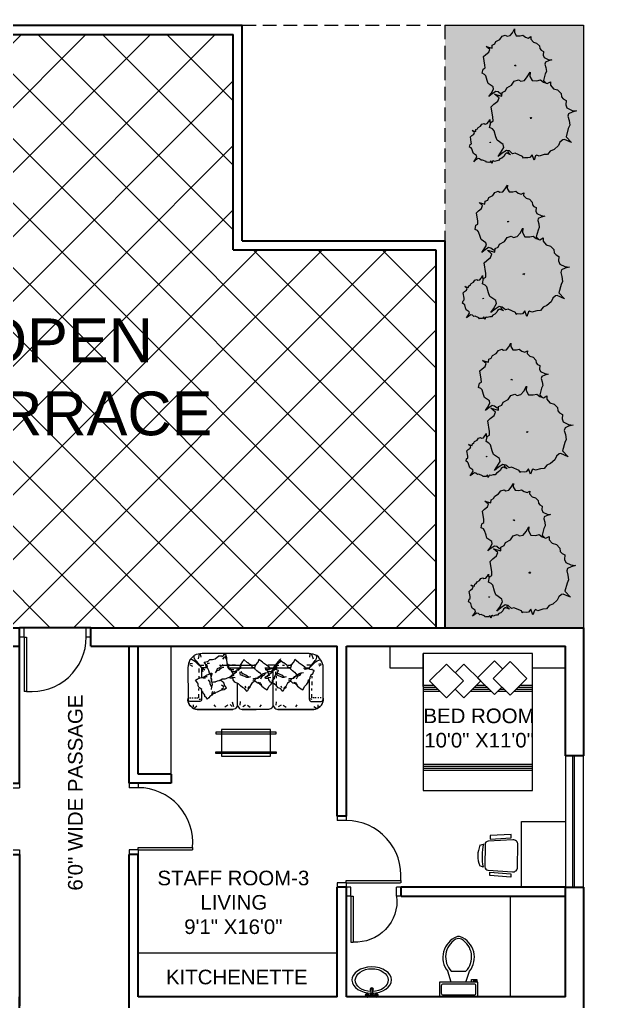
# Model space of a CAD drawing. Header units: inches. Extents: x 132383 to 134532, y 19213 to 20900.
# Drawn here: x 133414 to 133736, y 20362 to 20900 of the extents above; entities that cross this region are included whole.
import ezdxf

# ---------------------------------------------------------------- set-up
doc = ezdxf.new("R2010")
doc.units = ezdxf.units.IN
doc.header["$MEASUREMENT"] = 0
doc.linetypes.add('HIDDEN', pattern=[0.375, 0.25, -0.125])
for name, color, linetype, lineweight in [('A-Door', 252, 'Continuous', 25), ('A-Dropline', 8, 'Continuous', 5), ('A-Hatch', 253, 'Continuous', 9), ('A-Plant', 84, 'Continuous', 25), ('A-Text', 252, 'Continuous', 25), ('A-Wall', 13, 'Continuous', 35), ('A-Win', 140, 'Continuous', 25)]:
    doc.layers.add(name, color=color, linetype=linetype, lineweight=lineweight)
doc.layers.add('A-FIXTURE', color=23, linetype='Continuous')
doc.layers.add('A-FURNITURE', color=35, linetype='Continuous')
doc.styles.get("Standard").update_dxf_attribs({"font": 'arial.ttf', "height": 12})

# ---------------------------------------------------------------- blocks, each defined once
blk = doc.blocks.new('kjk')
at = {"layer": 'A-Wall'}
for p, q in [((120211.25, 18898.46), (120211.25, 18908.46)), ((120283.25, 18908.46), (120283.25, 18898.46))]:
    blk.add_line(p, q, dxfattribs=at)
at = {"layer": 'A-Win'}
for p, q in [((120211.25, 18908.46), (120283.25, 18908.46)), ((120211.25, 18903.46), (120283.25, 18903.46)), ((120211.25, 18902.46), (120283.25, 18902.46)), ((120283.25, 18898.46), (120211.25, 18898.46))]:
    blk.add_line(p, q, dxfattribs=at)
blk = doc.blocks.new('Clump of Trees or Bushes - plan')
for points in [[(-10.993, 56.487), (-9.228, 58.426), (-10.144, 63.512), (-8.923, 67.033), (-3.43, 69.772), (2.673, 72.119), (-2.82, 71.728), (-10.449, 71.728), (-13.195, 74.075), (-13.806, 83.073), (-16.857, 86.594), (-22.045, 92.071), (-22.961, 94.81), (-22.656, 98.722), (-28.759, 100.678), (-31.811, 99.113), (-35.472, 101.461), (-45.543, 109.676), (-49.815, 108.503), (-55.308, 106.155), (-59.58, 106.938), (-60.801, 113.98), (-63.242, 104.982), (-67.209, 106.938), (-70.872, 104.59), (-74.839, 104.982), (-80.637, 101.461), (-86.435, 101.069), (-90.402, 97.548), (-90.402, 94.419), (-93.454, 90.898), (-98.947, 90.115), (-105.66, 90.115), (-101.083, 87.768), (-98.031, 82.682), (-100.778, 77.596), (-103.829, 74.466), (-103.219, 69.772), (-104.134, 65.077), (-108.102, 62.73), (-104.439, 60.774), (-102.609, 55.297), (-103.829, 50.211), (-102.303, 44.342), (-98.947, 41.995), (-98.031, 38.865), (-98.031, 34.953), (-93.148, 32.606), (-90.707, 29.476), (-91.317, 22.434), (-93.454, 17.348), (-89.487, 21.26), (-85.519, 23.999), (-82.468, 23.216), (-78.806, 19.304), (-74.228, 15.783), (-69.956, 15.392), (-59.886, 12.653), (-58.254, 7.074)], [(59.448, 5.262), (60.936, 4.858), (62.652, -1.011), (63.415, 4.858), (64.178, 5.836), (66.848, 6.814), (69.709, 6.569), (73.905, 7.792), (76.385, 9.748), (79.627, 10.237), (81.153, 12.438), (84.014, 15.127), (84.205, 17.084), (85.158, 17.573), (88.591, 16.839), (85.73, 20.262), (88.591, 20.751), (89.545, 21.974), (90.689, 24.174), (91.452, 24.663), (90.499, 25.886), (91.261, 31.999), (92.596, 33.466), (92.024, 36.645), (92.787, 38.845), (96.22, 40.557), (100.035, 42.024), (96.602, 41.779), (91.834, 41.779), (90.117, 43.246), (89.736, 48.871), (87.828, 51.071), (84.586, 54.494), (84.014, 56.206), (84.205, 58.651), (80.39, 59.873), (78.483, 58.895), (76.194, 60.362), (69.9, 65.497), (67.23, 64.764), (63.797, 63.297), (61.126, 63.786), (60.364, 68.187), (58.838, 62.563), (56.358, 63.786), (54.07, 62.319), (51.59, 62.563), (47.966, 60.362), (44.343, 60.118), (41.863, 57.917), (41.863, 55.961), (39.956, 53.761), (36.523, 53.272), (32.327, 53.272), (35.187, 51.805), (36.641, 49.381)]]:
    blk.add_lwpolyline(points)
for points in [[(-4.577, 66.508), (-7.629, 55.261), (-12.588, 57.706), (-17.166, 54.772), (-22.125, 55.261), (-29.372, 50.86), (-36.62, 50.371), (-41.579, 45.969), (-41.579, 42.057), (-45.393, 37.656), (-52.259, 36.678), (-60.651, 36.678), (-54.93, 33.743), (-51.115, 27.386), (-54.548, 21.029), (-58.363, 17.116), (-57.6, 11.248), (-58.744, 5.38), (-63.703, 2.446), (-59.126, 0), (-56.837, -6.846), (-58.363, -13.203), (-56.455, -20.539), (-52.259, -23.473), (-51.115, -27.385), (-51.115, -32.275), (-45.012, -35.21), (-41.96, -39.122), (-42.723, -47.924), (-45.393, -54.282), (-40.434, -49.391), (-35.475, -45.968), (-31.661, -46.946), (-27.083, -51.837), (-21.362, -56.238), (-16.021, -56.727), (-3.433, -60.15), (0, -71.887), (1.526, -60.15), (3.052, -58.194), (8.392, -56.238), (14.114, -56.727), (22.506, -54.282), (27.465, -50.369), (33.949, -49.391), (37.001, -44.99), (42.723, -39.611), (43.104, -35.699), (45.012, -34.721), (51.878, -36.188), (46.156, -29.341), (51.878, -28.363), (53.785, -25.918), (56.074, -21.517), (57.6, -20.539), (55.692, -18.094), (57.218, -5.868), (59.888, -2.934), (58.744, 3.424), (60.27, 7.825), (67.136, 11.248), (74.765, 14.182), (67.899, 13.693), (58.363, 13.693), (54.93, 16.627), (54.167, 27.875), (50.352, 32.276), (43.867, 39.123), (42.723, 42.546), (43.104, 47.436), (35.475, 49.882), (31.661, 47.925), (27.083, 50.86), (14.495, 61.129), (9.155, 59.662), (2.289, 56.728), (-3.052, 57.706)], [(-58.055, 61.947), (-58.97, 60.774), (-57.139, 60.774)], [(62.08, 35.667), (61.508, 34.933), (62.652, 34.933)], [(-1.144, 1.468), (-2.289, 0), (0, 0)]]:
    blk.add_lwpolyline(points, close=True)
blk = doc.blocks.new('D1')
for p, q in [((78341.38, 19846.48), (78341.38, 19876.27)), ((78341.38, 19876.27), (78342.62, 19876.27)), ((78342.62, 19846.48), (78342.62, 19876.25)), ((78306.11, 19846.48), (78308.59, 19846.48)), ((78306.11, 19846.48), (78306.11, 19841.51)), ((78308.59, 19846.48), (78308.59, 19841.51)), ((78342.62, 19846.48), (78341.38, 19846.48)), ((78342.62, 19846.48), (78342.62, 19841.51)), ((78342.62, 19846.48), (78345.11, 19846.48)), ((78345.11, 19846.48), (78345.11, 19841.51)), ((78306.11, 19841.51), (78308.59, 19841.51)), ((78342.62, 19841.51), (78345.11, 19841.51))]:
    blk.add_line(p, q)
blk.add_arc((78338.61, 19846.37), 30.02, 84.7063, 179.8051)
blk = doc.blocks.new('A$C4EA8777D')
for p, q in [((10.87, -60), (10.87, 0)), ((11.96, -60), (11.96, 0)), ((13.05, -60), (13.05, 0)), ((14.14, -60), (14.14, 0)), ((54.2, -9.34), (54.2, 0)), ((55.29, -8.25), (55.29, 0)), ((56.38, -7.16), (56.38, 0)), ((56.97, 0), (74.99, 0)), ((57.47, -6.07), (57.47, 0)), ((54.2, -9.34), (54.2, -7.37)), ((54.2, -37.42), (54.2, -25.96)), ((55.29, -36.33), (55.29, -27.05)), ((56.38, -35.24), (56.38, -28.14)), ((57.47, -34.15), (57.47, -29.23)), ((54.2, -45.58), (54.2, -40.9)), ((55.29, -44.49), (55.29, -41.99)), ((56.38, -43.4), (56.38, -43.08)), ((54.2, -60), (54.2, -49.77)), ((55.29, -60), (55.29, -50.86)), ((56.38, -60), (56.38, -51.95)), ((57.47, -60), (57.47, -53.04))]:
    blk.add_line(p, q)
for points in [[(66.99, 0), (66.99, 18), (78.99, 18), (78.99, -78), (66.99, -78), (66.99, -60), (74.99, -60)], [(55.48, -17.65), (50.69, -22.44), (59.94, -31.7), (69.2, -22.44), (64.41, -17.65)], [(61.72, -29.9), (52.46, -39.16), (56.54, -43.24)], [(66.54, -43.59), (70.97, -39.16), (61.72, -29.9)]]:
    blk.add_lwpolyline(points)
for points in [[(0, 0), (0, -60), (74.99, -60), (74.99, 0)], [(59.94, -3.6), (50.69, -12.86), (59.94, -22.11), (69.2, -12.86)], [(61.36, -38.42), (52.11, -47.68), (61.36, -56.93), (70.62, -47.68)]]:
    blk.add_lwpolyline(points, close=True)
blk = doc.blocks.new('sofa 3')
for p, q in [((-40.125, 30.1875), (-40.5, 29.25)), ((-40.5, 29.25), (-40.125, 30.1875)), ((-39.75, 31.125), (-40.125, 30.1875)), ((-40.125, 30.1875), (-39.75, 31.125)), ((-39, 31.875), (-39.75, 31.125)), ((-39.75, 31.125), (-39, 31.875)), ((-38.0625, 32.625), (-39, 31.875)), ((-39, 31.875), (-38.0625, 32.625)), ((-37.125, 33.1875), (-38.0625, 32.625)), ((-38.0625, 32.625), (-37.125, 33.1875)), ((-37.5, 30.9375), (-37.5, 32.25)), ((-36.1875, 33.5625), (-37.125, 33.1875)), ((-37.125, 33.1875), (-36.1875, 33.5625)), ((-35.25, 31.875), (-36.75, 33)), ((-35.0625, 33.75), (-36.1875, 33.5625)), ((-36.1875, 33.5625), (-35.0625, 33.75)), ((-13.5, 33.75), (-35.0625, 33.75)), ((-35.0625, 33.75), (-13.5, 33.75)), ((-24.9375, 30.9375), (-24, 32.25)), ((-21.9375, 33.75), (-13.5, 33.75)), ((-13.5, 33.75), (-21.9375, 33.75)), ((-16.6875, 31.125), (-18.375, 32.4375)), ((-13.875, 32.0625), (-15.5625, 30.9375)), ((-12.9375, 33.5625), (-13.5, 33.75)), ((-12.9375, 33.5625), (-13.5, 33.75)), ((-12.9375, 33.5625), (-13.5, 33.75)), ((-12.9375, 33.5625), (-13.5, 33.75)), ((-12.1875, 33.375), (-12.9375, 33.5625)), ((-12.1875, 33.375), (-12.9375, 33.5625)), ((-12.1875, 33.375), (-12.9375, 33.5625)), ((-12.1875, 33.375), (-12.9375, 33.5625)), ((-12.375, 31.125), (-12.5625, 29.0625)), ((-11.625, 33), (-12.1875, 33.375)), ((-11.625, 33), (-12.1875, 33.375)), ((-11.625, 33), (-12.1875, 33.375)), ((-11.625, 33), (-12.1875, 33.375)), ((-11.25, 32.4375), (-11.625, 33)), ((-11.25, 32.4375), (-11.625, 33)), ((-11.25, 32.4375), (-11.625, 33)), ((-11.25, 32.4375), (-11.625, 33)), ((-10.875, 31.875), (-11.25, 32.4375)), ((-10.875, 31.875), (-11.25, 32.4375)), ((-10.875, 31.875), (-11.25, 32.4375)), ((-10.6875, 31.5938), (-11.25, 32.4375)), ((-10.6875, 31.5938), (-10.125, 32.4375)), ((-10.6875, 31.5938), (-10.6875, 8.625)), ((-10.5, 31.875), (-10.125, 32.4375)), ((-10.5, 31.875), (-10.125, 32.4375)), ((-10.5, 31.875), (-10.125, 32.4375)), ((-10.125, 32.4375), (-9.75, 33)), ((-10.125, 32.4375), (-9.75, 33)), ((-10.125, 32.4375), (-9.75, 33)), ((-10.125, 32.4375), (-9.75, 33)), ((-9.75, 33), (-9.1875, 33.375)), ((-9.75, 33), (-9.1875, 33.375)), ((-9.75, 33), (-9.1875, 33.375)), ((-9.75, 33), (-9.1875, 33.375)), ((-9.1875, 33.375), (-8.4375, 33.5625)), ((-9.1875, 33.375), (-8.4375, 33.5625)), ((-9.1875, 33.375), (-8.4375, 33.5625)), ((-9.1875, 33.375), (-8.4375, 33.5625)), ((-8.4375, 33.5625), (-7.875, 33.75)), ((-8.4375, 33.5625), (-7.875, 33.75)), ((-8.4375, 33.5625), (-7.875, 33.75)), ((-8.4375, 33.5625), (-7.875, 33.75)), ((-7.875, 33.75), (8.0625, 33.75)), ((-3.375, 30.9375), (-2.4375, 32.25)), ((8.0625, 33.75), (-0.375, 33.75)), ((-0.375, 33.75), (8.0625, 33.75)), ((8.0625, 33.75), (-0.375, 33.75)), ((4.875, 31.125), (3.1875, 32.4375)), ((7.6875, 32.0625), (6, 30.9375)), ((8.625, 33.5625), (8.0625, 33.75)), ((8.625, 33.5625), (8.0625, 33.75)), ((8.625, 33.5625), (8.0625, 33.75)), ((8.625, 33.5625), (8.0625, 33.75)), ((9.375, 33.375), (8.625, 33.5625)), ((9.375, 33.375), (8.625, 33.5625)), ((9.375, 33.375), (8.625, 33.5625)), ((9.375, 33.375), (8.625, 33.5625)), ((9.1875, 31.125), (9, 29.0625)), ((9.9375, 33), (9.375, 33.375)), ((9.9375, 33), (9.375, 33.375)), ((9.9375, 33), (9.375, 33.375)), ((9.9375, 33), (9.375, 33.375)), ((10.3125, 32.4375), (9.9375, 33)), ((10.3125, 32.4375), (9.9375, 33)), ((10.3125, 32.4375), (9.9375, 33)), ((10.3125, 32.4375), (9.9375, 33)), ((10.6875, 31.875), (10.3125, 32.4375)), ((10.6875, 31.875), (10.3125, 32.4375)), ((10.6875, 31.875), (10.3125, 32.4375)), ((10.875, 31.5938), (10.3125, 32.4375)), ((10.875, 31.5938), (11.4375, 32.4375)), ((10.875, 31.5938), (10.875, 18)), ((11.0625, 31.875), (11.4375, 32.4375)), ((11.0625, 31.875), (11.4375, 32.4375)), ((11.0625, 31.875), (11.4375, 32.4375)), ((11.4375, 32.4375), (11.8125, 33)), ((11.4375, 32.4375), (11.8125, 33)), ((11.4375, 32.4375), (11.8125, 33)), ((11.4375, 32.4375), (11.8125, 33)), ((11.8125, 33), (12.375, 33.375)), ((11.8125, 33), (12.375, 33.375)), ((11.8125, 33), (12.375, 33.375)), ((11.8125, 33), (12.375, 33.375)), ((12.375, 33.375), (13.125, 33.5625)), ((12.375, 33.375), (13.125, 33.5625)), ((12.375, 33.375), (13.125, 33.5625)), ((12.375, 33.375), (13.125, 33.5625)), ((13.125, 33.5625), (13.6875, 33.75)), ((13.125, 33.5625), (13.6875, 33.75)), ((13.125, 33.5625), (13.6875, 33.75)), ((13.125, 33.5625), (13.6875, 33.75)), ((13.125, 32.25), (13.875, 29.4375)), ((13.6875, 33.75), (35.25, 33.75)), ((35.25, 33.75), (13.6875, 33.75)), ((14.0625, 32.0625), (15.375, 30.75)), ((16.6875, 31.125), (18.5625, 32.4375)), ((25.125, 30.9375), (24.1875, 32.25)), ((35.25, 33.75), (36.1875, 33.5625)), ((36.1875, 33.5625), (35.25, 33.75)), ((35.4375, 31.875), (36.75, 33)), ((36.1875, 33.5625), (37.3125, 33.1875)), ((37.3125, 33.1875), (36.1875, 33.5625)), ((37.3125, 33.1875), (38.25, 32.625)), ((38.25, 32.625), (37.3125, 33.1875)), ((37.6875, 30.9375), (37.6875, 32.25)), ((38.25, 32.625), (39, 31.875)), ((39, 31.875), (38.25, 32.625)), ((39, 31.875), (39.75, 31.125)), ((39.75, 31.125), (39, 31.875)), ((39.75, 31.125), (40.3125, 30.1875)), ((40.3125, 30.1875), (39.75, 31.125)), ((40.3125, 30.1875), (40.6875, 29.25)), ((40.6875, 29.25), (40.3125, 30.1875)), ((-40.5, 29.25), (-40.6875, 28.125)), ((-40.6875, 28.125), (-40.5, 29.25)), ((-40.6875, 27), (-40.6875, 28.125)), ((-40.6875, 28.125), (-40.6875, 27)), ((-40.5, 27.9375), (-40.6875, 27.5625)), ((-40.6875, 27.5625), (-40.6875, 27)), ((-40.6875, 27), (-40.6875, 8.625)), ((-40.6875, 27), (-40.6875, 8.625)), ((-40.3125, 28.3125), (-40.5, 27.9375)), ((-40.125, 28.6875), (-40.3125, 28.3125)), ((-39.5625, 28.875), (-40.125, 28.6875)), ((-39.1875, 28.875), (-39.5625, 28.875)), ((-39.5625, 26.8125), (-39, 26.8125)), ((-38.8125, 28.875), (-39.1875, 28.875)), ((-34.125, 28.875), (-38.8125, 28.875)), ((-38.25, 26.8125), (-37.5, 26.8125)), ((-36.5625, 26.8125), (-35.8125, 26.8125)), ((-35.25, 26.8125), (-34.5, 26.8125)), ((-33.75, 28.875), (-34.125, 28.875)), ((-33.9375, 26.8125), (-33.9375, 24.5625)), ((-33.375, 28.875), (-33.75, 28.875)), ((-33.75, 27.5625), (-33.5625, 27.9375)), ((-33.75, 27.375), (-32.8125, 27.5625)), ((-33, 28.5), (-33.375, 28.875)), ((-32.625, 28.3125), (-33, 28.5)), ((-32.4375, 27.9375), (-32.625, 28.3125)), ((-32.25, 27.5625), (-32.4375, 27.9375)), ((-32.25, 27), (-32.25, 27.5625)), ((-32.25, 15.75), (-32.25, 27)), ((24.375, 24), (23.8125, 23.4375)), ((25.3125, 24), (24.375, 24)), ((24.9375, 22.875), (25.125, 24)), ((25.125, 24), (25.3125, 24)), ((25.3125, 24), (26.4375, 25.125)), ((26.4375, 25.125), (25.875, 23.25)), ((26.4375, 25.125), (27, 25.5)), ((27, 25.5), (27.5625, 25.875)), ((27.5625, 25.875), (28.125, 26.8125)), ((28.125, 26.8125), (29.25, 27.5625)), ((29.25, 27.5625), (29.4375, 27.375)), ((29.4375, 27.375), (29.625, 26.8125)), ((29.625, 26.8125), (30.5625, 25.875)), ((30.5625, 25.875), (30.5625, 25.5)), ((30.5625, 25.5), (30.5625, 25.125)), ((30.5625, 25.125), (30.9375, 24.5625)), ((30.9375, 24.5625), (31.5, 24)), ((31.5, 24), (31.5, 23.625)), ((32.625, 28.3125), (32.4375, 27.9375)), ((32.4375, 27.9375), (32.4375, 27.5625)), ((32.4375, 27.5625), (32.4375, 27)), ((32.4375, 27), (32.4375, 22.5)), ((33, 28.5), (32.625, 28.3125)), ((33.375, 28.875), (33, 28.5)), ((33.9375, 27.375), (33, 27.5625)), ((33.75, 28.875), (33.375, 28.875)), ((33.9375, 27.5625), (33.5625, 27.9375)), ((34.3125, 28.875), (33.75, 28.875)), ((34.125, 26.8125), (34.125, 24.5625)), ((38.8125, 28.875), (34.3125, 28.875)), ((35.4375, 26.8125), (34.5, 26.8125)), ((36.75, 26.8125), (35.8125, 26.8125)), ((38.4375, 26.8125), (37.6875, 26.8125)), ((39.375, 28.875), (38.8125, 28.875)), ((39.75, 26.8125), (39, 26.8125)), ((39.75, 28.875), (39.375, 28.875)), ((40.125, 28.6875), (39.75, 28.875)), ((40.5, 28.3125), (40.125, 28.6875)), ((40.6875, 27.9375), (40.5, 28.3125)), ((40.6875, 29.25), (40.875, 28.125)), ((40.875, 28.125), (40.6875, 29.25)), ((40.875, 28.125), (40.6875, 27)), ((40.6875, 27), (40.875, 28.125)), ((40.6875, 27.5625), (40.6875, 27.9375)), ((40.6875, 27), (40.6875, 27.5625)), ((40.875, 8.625), (40.6875, 27)), ((40.875, 8.625), (40.6875, 27)), ((-33.9375, 22.3125), (-33.9375, 21.1875)), ((-33.9375, 16.875), (-33.9375, 19.125)), ((-31.3125, 17.8125), (-31.6875, 17.25)), ((-30.9375, 18.5625), (-31.3125, 17.8125)), ((-30, 19.5), (-30.9375, 18.5625)), ((-29.8125, 19.6875), (-30, 19.5)), ((-28.5, 21.9375), (-29.8125, 19.6875)), ((-27.5625, 21.375), (-28.5, 21.9375)), ((-27.1875, 21.1875), (-27.5625, 21.375)), ((-26.0625, 20.25), (-27.1875, 21.1875)), ((-25.3125, 19.6875), (-26.0625, 20.25)), ((-25.3125, 19.6875), (-25.125, 18.75)), ((-24.5625, 18.75), (-25.3125, 19.6875)), ((-25.125, 18.75), (-24.75, 18.375)), ((-24.75, 18.375), (-24.375, 17.4375)), ((-24, 18.375), (-24.5625, 18.75)), ((-23.4375, 17.4375), (-24, 18.375)), ((-24, 18.375), (-22.875, 18)), ((-22.875, 18), (-22.5, 17.8125)), ((-22.5, 17.8125), (-21.5625, 16.875)), ((-20.25, 17.25), (-19.3125, 18)), ((-19.3125, 18), (-18.1875, 19.875)), ((-18.1875, 20.625), (-17.25, 21.375)), ((-18.1875, 19.875), (-18.1875, 20.625)), ((-16.875, 21.1875), (-18, 19.875)), ((-17.25, 21.375), (-16.5, 22.875)), ((-16.5, 22.875), (-15.1875, 21.375)), ((-15.9375, 20.8125), (-15.375, 19.6875)), ((-15.1875, 21.375), (-14.8125, 21.1875)), ((-14.8125, 21.1875), (-13.6875, 20.625)), ((-13.6875, 20.625), (-12.5625, 19.5)), ((-12.5625, 19.5), (-11.25, 18.375)), ((-12.375, 22.3125), (-12.375, 21.1875)), ((-12.375, 16.875), (-12.375, 19.125)), ((-11.25, 18.375), (-9, 17.25)), ((-9.75, 17.8125), (-10.125, 17.25)), ((-9.375, 18.5625), (-9.75, 17.8125)), ((-8.4375, 19.5), (-9.375, 18.5625)), ((-8.25, 19.6875), (-8.4375, 19.5)), ((-6.9375, 21.9375), (-8.25, 19.6875)), ((-6, 21.375), (-6.9375, 21.9375)), ((-5.625, 21.1875), (-6, 21.375)), ((-4.5, 20.25), (-5.625, 21.1875)), ((-3.75, 19.6875), (-4.5, 20.25)), ((-3.75, 19.6875), (-3.5625, 18.75)), ((-3, 18.75), (-3.75, 19.6875)), ((-3.5625, 18.75), (-3.1875, 18.375)), ((-3.1875, 18.375), (-2.8125, 17.4375)), ((-2.4375, 18.375), (-3, 18.75)), ((-1.875, 17.4375), (-2.4375, 18.375)), ((-2.4375, 18.375), (-1.3125, 18)), ((-1.3125, 18), (-0.9375, 17.8125)), ((-0.9375, 17.8125), (0, 16.875)), ((1.3125, 17.25), (2.25, 18)), ((2.25, 18), (3.375, 19.875)), ((3.375, 20.625), (4.3125, 21.375)), ((3.375, 19.875), (3.375, 20.625)), ((4.6875, 21.1875), (3.5625, 19.875)), ((4.3125, 21.375), (5.0625, 22.875)), ((5.0625, 22.875), (6.375, 21.375)), ((5.625, 20.8125), (6.1875, 19.6875)), ((6.375, 21.375), (6.75, 21.1875)), ((6.75, 21.1875), (7.875, 20.625)), ((7.875, 20.625), (9, 19.5)), ((9, 19.5), (10.3125, 18.375)), ((10.3125, 18.375), (12.5625, 17.25)), ((18.9375, 21.75), (17.4375, 20.8125)), ((17.4375, 20.8125), (18.75, 19.125)), ((18.75, 19.125), (18.75, 18.9375)), ((18.75, 18.9375), (19.125, 17.8125)), ((20.0625, 21.9375), (18.9375, 21.75)), ((19.125, 20.8125), (20.625, 21.75)), ((19.125, 20.0625), (20.4375, 19.125)), ((19.125, 17.8125), (20.0625, 16.875)), ((20.625, 21.9375), (20.0625, 21.9375)), ((22.875, 23.0625), (20.625, 21.9375)), ((23.8125, 23.4375), (22.875, 23.0625)), ((23.4375, 23.25), (23.4375, 23.25)), ((25.875, 23.25), (25.5, 22.875)), ((26.0625, 18.9375), (26.625, 20.0625)), ((26.4375, 17.4375), (26.0625, 18.9375)), ((26.625, 20.0625), (26.8125, 21.75)), ((26.625, 20.0625), (27.375, 18.375)), ((27.375, 18.375), (27.375, 17.25)), ((31.5, 23.625), (32.25, 23.25)), ((32.25, 23.25), (32.625, 21.9375)), ((32.625, 21.9375), (32.4375, 21.75)), ((32.4375, 21.75), (33.1875, 21.1875)), ((33.1875, 21.1875), (33.75, 20.8125)), ((33.75, 20.8125), (34.125, 20.25)), ((34.125, 22.3125), (34.125, 21.1875)), ((34.125, 20.25), (34.5, 19.5)), ((34.5, 19.5), (34.6875, 18.375)), ((34.6875, 18.375), (34.875, 18)), ((34.875, 18), (36.1875, 16.125)), ((-34.5, 12.1875), (-34.875, 11.0625)), ((-34.3125, 12.375), (-34.5, 12.1875)), ((-33.9375, 12.5625), (-34.3125, 12.375)), ((-33.9375, 13.6875), (-33.9375, 14.8125)), ((-33.375, 13.3125), (-33.9375, 12.5625)), ((-33.1875, 13.875), (-33.375, 13.3125)), ((-33, 14.25), (-33.1875, 13.875)), ((-32.25, 15.9375), (-33, 15)), ((-33, 15), (-33, 14.25)), ((-31.875, 15.9375), (-32.25, 15.9375)), ((-31.6875, 16.875), (-31.875, 15.9375)), ((-31.6875, 17.25), (-31.6875, 16.875)), ((-27.5625, 11.625), (-26.4375, 13.3125)), ((-26.25, 12), (-27.5625, 11.625)), ((-26.4375, 13.3125), (-25.3125, 13.875)), ((-25.125, 13.125), (-26.25, 12)), ((-25.3125, 13.875), (-24.75, 15)), ((-22.875, 15), (-25.125, 13.125)), ((-24, 13.875), (-25.125, 12.75)), ((-25.125, 12.75), (-24.9375, 12.5625)), ((-24.9375, 12.5625), (-24.5625, 12.1875)), ((-24.75, 15), (-24.5625, 15.5625)), ((-24.5625, 12.1875), (-23.8125, 11.4375)), ((-23.25, 13.875), (-24, 13.875)), ((-23.0625, 17.25), (-23.4375, 17.4375)), ((-22.875, 14.8125), (-23.25, 13.875)), ((-22.125, 15), (-22.875, 14.8125)), ((-21.1875, 15.9375), (-22.125, 15)), ((-22.125, 15), (-20.25, 15.375)), ((-21.5625, 16.875), (-20.4375, 16.6875)), ((-21.1875, 15.9375), (-20.625, 16.875)), ((-20.8125, 15.9375), (-21.1875, 15.9375)), ((-19.875, 16.125), (-20.8125, 15.9375)), ((-20.625, 16.875), (-20.25, 17.25)), ((-20.25, 15.375), (-19.875, 15.5625)), ((-20.0625, 17.25), (-19.875, 17.25)), ((-17.25, 14.25), (-18.75, 13.875)), ((-16.125, 14.25), (-17.25, 14.25)), ((-17.25, 14.25), (-15.75, 13.125)), ((-14.8125, 13.6875), (-16.125, 14.25)), ((-15.75, 13.125), (-14.8125, 12.75)), ((-12, 12.75), (-14.8125, 13.6875)), ((-14.8125, 12.75), (-13.6875, 12)), ((-12.75, 10.875), (-13.6875, 12.5625)), ((-13.6875, 12), (-13.3125, 11.625)), ((-12.9375, 12.1875), (-13.3125, 11.0625)), ((-12.75, 12.375), (-12.9375, 12.1875)), ((-12.375, 12.5625), (-12.75, 12.375)), ((-12.375, 13.6875), (-12.375, 14.8125)), ((-11.8125, 13.3125), (-12.375, 12.5625)), ((-12, 11.0625), (-12, 12.5625)), ((-11.625, 13.875), (-11.8125, 13.3125)), ((-11.4375, 14.25), (-11.625, 13.875)), ((-10.6875, 15.9375), (-11.4375, 15)), ((-11.4375, 15), (-11.4375, 14.25)), ((-10.3125, 15.9375), (-10.6875, 15.9375)), ((-10.125, 16.875), (-10.3125, 15.9375)), ((-10.125, 17.25), (-10.125, 16.875)), ((-8.625, 12.1875), (-10.125, 11.0625)), ((-7.5, 14.25), (-9.1875, 14.4375)), ((-9, 17.25), (-8.0625, 15.9375)), ((-7.3125, 13.125), (-8.625, 12.1875)), ((-8.25, 13.3125), (-5.8125, 14.25)), ((-6.9375, 13.875), (-8.25, 12.75)), ((-7.875, 12.1875), (-8.25, 13.3125)), ((-8.0625, 15.9375), (-8.0625, 15.375)), ((-8.0625, 15.375), (-7.5, 15)), ((-7.875, 12), (-7.875, 12.1875)), ((-6.9375, 10.5), (-7.875, 12)), ((-7.5, 15), (-6.1875, 15)), ((-5.8125, 14.4375), (-7.3125, 13.125)), ((-6.1875, 15), (-5.8125, 14.4375)), ((-6, 11.625), (-4.875, 13.3125)), ((-4.6875, 12), (-6, 11.625)), ((-5.8125, 14.25), (-5.625, 14.4375)), ((-4.875, 13.3125), (-3.75, 13.875)), ((-3.5625, 13.125), (-4.6875, 12)), ((-3.75, 13.875), (-3.1875, 15)), ((-1.3125, 15), (-3.5625, 13.125)), ((-2.4375, 13.875), (-3.5625, 12.75)), ((-3.5625, 12.75), (-3.375, 12.5625)), ((-3.375, 12.5625), (-3, 12.1875)), ((-3.1875, 15), (-3, 15.5625)), ((-3, 12.1875), (-2.25, 11.4375)), ((-1.6875, 13.875), (-2.4375, 13.875)), ((-1.5, 17.25), (-1.875, 17.4375)), ((-1.3125, 14.8125), (-1.6875, 13.875)), ((-0.5625, 15), (-1.3125, 14.8125)), ((0.375, 15.9375), (-0.5625, 15)), ((-0.5625, 15), (1.3125, 15.375)), ((0, 16.875), (1.125, 16.6875)), ((0.375, 15.9375), (0.9375, 16.875)), ((0.75, 15.9375), (0.375, 15.9375)), ((1.6875, 16.125), (0.75, 15.9375)), ((0.9375, 16.875), (1.3125, 17.25)), ((1.3125, 15.375), (1.6875, 15.5625)), ((1.5, 17.25), (1.6875, 17.25)), ((4.3125, 14.25), (2.8125, 13.875)), ((5.4375, 14.25), (4.3125, 14.25)), ((4.3125, 14.25), (5.8125, 13.125)), ((6.75, 13.6875), (5.4375, 14.25)), ((5.8125, 13.125), (6.75, 12.75)), ((9.5625, 12.75), (6.75, 13.6875)), ((6.75, 12.75), (7.875, 12)), ((8.8125, 10.875), (7.875, 12.5625)), ((7.875, 12), (8.25, 11.625)), ((9.5625, 11.0625), (9.5625, 12.5625)), ((12.9375, 12.1875), (11.4375, 11.0625)), ((14.0625, 14.25), (12.375, 14.4375)), ((12.5625, 17.25), (13.5, 15.9375)), ((14.25, 13.125), (12.9375, 12.1875)), ((13.3125, 13.3125), (15.75, 14.25)), ((14.625, 13.875), (13.3125, 12.75)), ((13.6875, 12.1875), (13.3125, 13.3125)), ((13.5, 15.9375), (13.5, 15.375)), ((13.5, 15.375), (14.0625, 15)), ((13.6875, 12), (13.6875, 12.1875)), ((14.625, 10.5), (13.6875, 12)), ((14.0625, 15), (15.375, 15)), ((15.75, 14.4375), (14.25, 13.125)), ((15.375, 15), (15.75, 14.4375)), ((15.75, 14.25), (15.9375, 14.4375)), ((15.9375, 14.4375), (17.0625, 15)), ((17.0625, 15), (18, 15.375)), ((18, 15.375), (18.5625, 15.5625)), ((18.5625, 15.5625), (18.9375, 15.5625)), ((18.9375, 15.5625), (20.25, 15.5625)), ((20.0625, 16.875), (21, 16.125)), ((20.0625, 15.5625), (21.5625, 16.5)), ((20.25, 15.5625), (20.0625, 15.5625)), ((21.5625, 16.5), (21.9375, 16.125)), ((21.9375, 16.5), (23.0625, 16.6875)), ((21.9375, 16.125), (21.9375, 16.5)), ((23.0625, 16.6875), (23.625, 16.875)), ((23.625, 16.875), (24.1875, 17.0625)), ((24.1875, 17.0625), (24.375, 17.25)), ((24.375, 17.25), (25.3125, 17.25)), ((25.3125, 17.25), (26.0625, 17.4375)), ((26.0625, 17.4375), (26.25, 17.4375)), ((26.8125, 14.25), (26.0625, 12.375)), ((26.0625, 12.375), (26.0625, 12)), ((26.25, 17.4375), (26.625, 16.5)), ((27, 15), (26.4375, 17.4375)), ((26.625, 16.5), (26.4375, 15.5625)), ((26.4375, 15.5625), (26.8125, 15)), ((26.8125, 12.5625), (26.625, 11.625)), ((26.8125, 15), (26.8125, 14.25)), ((26.8125, 14.25), (27, 12.75)), ((27, 12.75), (26.8125, 12.5625)), ((27, 12.75), (27.5625, 12)), ((27.375, 17.25), (27.9375, 16.5)), ((28.125, 12.5625), (27.375, 12)), ((27.5625, 12), (27.9375, 11.4375)), ((27.9375, 16.5), (28.3125, 15.9375)), ((29.625, 13.125), (28.125, 12.5625)), ((29.8125, 13.875), (29.25, 13.875)), ((29.8125, 13.3125), (29.625, 13.125)), ((30.75, 13.875), (29.8125, 13.875)), ((30.75, 13.875), (29.8125, 13.3125)), ((31.125, 14.8125), (30.1875, 14.8125)), ((31.5, 14.25), (30.75, 13.875)), ((31.6875, 14.8125), (31.125, 14.8125)), ((32.625, 14.4375), (31.5, 14.25)), ((32.625, 14.4375), (31.6875, 14.8125)), ((32.4375, 14.4375), (32.4375, 8.625)), ((33.375, 14.8125), (32.625, 14.4375)), ((34.875, 15.375), (33.375, 14.8125)), ((34.125, 13.6875), (34.125, 14.8125)), ((35.25, 15.5625), (34.875, 15.375)), ((36.1875, 16.125), (35.25, 15.5625)), ((-40.6875, 8.625), (-40.6875, 7.3125)), ((-40.6875, 8.625), (-40.6875, 7.3125)), ((-40.6875, 7.3125), (-40.3125, 6.1875)), ((-40.6875, 7.3125), (-40.3125, 6.1875)), ((-40.3125, 6.1875), (-39.9375, 5.0625)), ((-40.3125, 6.1875), (-39.9375, 5.0625)), ((-39.5625, 6.75), (-38.0625, 7.6875)), ((-38.0625, 6.375), (-39.375, 6)), ((-34.875, 11.0625), (-35.4375, 10.5)), ((-35.4375, 10.5), (-35.4375, 10.3125)), ((-35.4375, 10.3125), (-34.125, 9.9375)), ((-32.4375, 8.625), (-35.4375, 4.875)), ((-32.4375, 8.625), (-35.25, 5.8125)), ((-34.125, 9.9375), (-33, 9.75)), ((-33.9375, 9.1875), (-33.9375, 9.75)), ((-33.1875, 7.125), (-30.9375, 7.125)), ((-33, 9.75), (-32.4375, 9.375)), ((-32.4375, 9.375), (-31.5, 9.1875)), ((-32.4375, 9.375), (-32.4375, 8.625)), ((-30.1875, 8.625), (-32.4375, 8.625)), ((-31.5, 9.1875), (-29.8125, 9.75)), ((-31.5, 9.1875), (-30.375, 8.8125)), ((-30.375, 8.8125), (-30, 8.8125)), ((-30.375, 8.8125), (-29.625, 8.0625)), ((-30, 8.8125), (-28.875, 9)), ((-29.625, 8.0625), (-30, 8.25)), ((-29.8125, 9.75), (-29.4375, 9.75)), ((-29.625, 8.0625), (-28.875, 7.6875)), ((-27.5625, 11.625), (-28.875, 11.4375)), ((-28.875, 7.6875), (-28.125, 7.125)), ((-28.6875, 7.5), (-28.6875, 7.5)), ((-28.125, 7.125), (-26.25, 5.8125)), ((-23.8125, 11.4375), (-23.4375, 11.4375)), ((-23.4375, 11.4375), (-23.0625, 11.0625)), ((-23.0625, 11.0625), (-22.3125, 10.5)), ((-22.5, 5.625), (-21.75, 6.75)), ((-22.3125, 10.5), (-21.75, 9.9375)), ((-21.75, 9.9375), (-21.5625, 9.9375)), ((-21.75, 6.75), (-21.1875, 8.0625)), ((-21.5625, 9.9375), (-21.375, 9.375)), ((-21.5625, 7.125), (-20.8125, 7.125)), ((-21.375, 9.375), (-20.0625, 8.625)), ((-21.1875, 8.0625), (-20.8125, 9)), ((-21, 8.625), (-20.25, 8.625)), ((-19.6875, 7.125), (-21, 7.125)), ((-11.8125, 8.625), (-20.9625, 8.625)), ((-5.625, 8.625), (-20.9625, 8.625)), ((-20.0625, 8.625), (-20.0625, 8.8125)), ((-20.0625, 8.8125), (-19.3125, 7.6875)), ((-20.0625, 8.625), (-20.0625, 8.625)), ((-19.3125, 7.6875), (-19.125, 7.125)), ((-19.125, 7.125), (-18.75, 6.9375)), ((-18.75, 6.9375), (-18, 6.375)), ((-18, 6.375), (-17.0625, 5.625)), ((-16.3125, 7.125), (-17.4375, 7.125)), ((-11.8125, 7.125), (-14.0625, 7.125)), ((-13.3125, 11.0625), (-13.875, 10.5)), ((-13.875, 10.5), (-13.875, 10.3125)), ((-13.875, 10.3125), (-12.5625, 9.9375)), ((-10.875, 8.625), (-13.875, 4.875)), ((-10.875, 8.625), (-13.6875, 5.8125)), ((-13.6875, 4.875), (-12.75, 6.375)), ((-12.75, 6.375), (-12.375, 7.125)), ((-12.5625, 9.9375), (-11.4375, 9.75)), ((-12.5625, 8.0625), (-12.375, 8.625)), ((-12.375, 7.125), (-12.5625, 8.0625)), ((-12.375, 9.1875), (-12.375, 9.75)), ((-12.375, 8.625), (-12.1875, 9.375)), ((-12.375, 7.125), (-12, 8.25)), ((-12, 8.25), (-11.8125, 9)), ((-11.8125, 9), (-11.25, 9.9375)), ((-10.6875, 9.375), (-11.8125, 9)), ((-11.625, 7.125), (-9.375, 7.125)), ((-11.4375, 9.75), (-10.875, 9.375)), ((-11.25, 9.9375), (-11.0625, 10.5)), ((-10.875, 9.375), (-9.9375, 9.1875)), ((-10.875, 9.375), (-10.875, 8.625)), ((-8.625, 8.625), (-10.875, 8.625)), ((-10.5, 9.9375), (-10.6875, 9.375)), ((-10.125, 11.0625), (-10.5, 9.9375)), ((-9.9375, 10.3125), (-9.1875, 11.25)), ((-9.9375, 9.1875), (-8.25, 9.75)), ((-9.9375, 9.1875), (-8.8125, 8.8125)), ((-9.5625, 7.125), (-8.4375, 7.125)), ((-9.5625, 7.125), (-7.3125, 7.125)), ((-9.1875, 11.0625), (-7.3125, 11.0625)), ((-8.8125, 8.8125), (-8.4375, 8.8125)), ((-8.8125, 8.8125), (-8.0625, 8.0625)), ((-8.4375, 9.9375), (-6.9375, 9.9375)), ((-8.4375, 8.8125), (-7.3125, 9)), ((-8.0625, 8.0625), (-8.4375, 8.25)), ((-8.25, 9.75), (-7.875, 9.75)), ((-8.0625, 8.0625), (-7.3125, 7.6875)), ((-6, 11.625), (-7.3125, 11.4375)), ((-7.3125, 7.6875), (-6.5625, 7.125)), ((-7.125, 7.5), (-7.125, 7.5)), ((-6.5625, 9.9375), (-6.9375, 10.5)), ((-5.8125, 9.75), (-6.5625, 9.9375)), ((-6, 9), (-6.5625, 9.9375)), ((-6.5625, 7.125), (-4.6875, 5.8125)), ((-2.25, 11.4375), (-1.875, 11.4375)), ((-1.875, 11.4375), (-1.5, 11.0625)), ((-1.5, 11.0625), (-0.75, 10.5)), ((-0.9375, 5.625), (-0.1875, 6.75)), ((-0.75, 10.5), (-0.1875, 9.9375)), ((-0.1875, 9.9375), (0, 9.9375)), ((-0.1875, 6.75), (0.375, 8.0625)), ((19.875, 7.125), (-0.0268, 7.125)), ((0, 9.9375), (0.1875, 9.375)), ((0, 7.125), (0.75, 7.125)), ((0.1875, 9.375), (1.5, 8.625)), ((0.375, 8.0625), (0.75, 9)), ((0.5625, 8.625), (1.3125, 8.625)), ((1.875, 7.125), (0.5625, 7.125)), ((9.75, 8.625), (0.6, 8.625)), ((15.9375, 8.625), (0.6, 8.625)), ((1.5, 8.625), (1.5, 8.8125)), ((1.5, 8.8125), (2.25, 7.6875)), ((1.5, 8.625), (1.5, 8.625)), ((2.25, 7.6875), (2.4375, 7.125)), ((2.4375, 7.125), (2.8125, 6.9375)), ((2.8125, 6.9375), (3.5625, 6.375)), ((3.5625, 6.375), (4.5, 5.625)), ((5.25, 7.125), (4.125, 7.125)), ((9.75, 7.125), (7.5, 7.125)), ((7.875, 4.875), (8.8125, 6.375)), ((8.8125, 6.375), (9.1875, 7.125)), ((9, 8.0625), (9.1875, 8.625)), ((9.1875, 7.125), (9, 8.0625)), ((9.1875, 8.625), (9.375, 9.375)), ((9.1875, 7.125), (9.5625, 8.25)), ((9.5625, 8.25), (9.75, 9)), ((9.75, 9), (10.3125, 9.9375)), ((10.875, 9.375), (9.75, 9)), ((10.3125, 9.9375), (10.5, 10.5)), ((11.0625, 9.9375), (10.875, 9.375)), ((11.4375, 11.0625), (11.0625, 9.9375)), ((11.625, 10.3125), (12.375, 11.25)), ((12, 7.125), (13.125, 7.125)), ((12, 7.125), (14.25, 7.125)), ((12.375, 11.0625), (14.25, 11.0625)), ((13.125, 9.9375), (14.625, 9.9375)), ((15, 9.9375), (14.625, 10.5)), ((15.75, 9.75), (15, 9.9375)), ((15.5625, 9), (15, 9.9375)), ((15.375, 7.125), (16.3125, 7.125)), ((16.3125, 8.25), (15.5625, 9)), ((16.3125, 9), (15.75, 9.75)), ((16.875, 8.25), (16.3125, 9)), ((16.3125, 7.125), (16.3125, 8.25)), ((16.3125, 8.25), (16.875, 7.5)), ((16.5, 6.75), (16.3125, 7.125)), ((16.5, 7.125), (17.625, 7.125)), ((17.25, 5.8125), (16.5, 6.75)), ((16.875, 7.5), (17.25, 7.125)), ((19.875, 8.25), (19.125, 8.25)), ((19.6875, 6.75), (21.75, 8.625)), ((21.1875, 9), (19.875, 8.25)), ((21.75, 7.125), (21, 7.125)), ((21.75, 9.9375), (21.1875, 9)), ((23.625, 10.5), (21.75, 9.9375)), ((21.75, 8.625), (23.0625, 9.375)), ((23.0625, 9.375), (23.625, 10.5)), ((23.625, 10.5), (24.375, 11.625)), ((27.75, 11.0625), (27.9375, 10.875)), ((27.9375, 11.4375), (28.125, 10.3125)), ((28.125, 10.3125), (29.25, 8.25)), ((29.0625, 8.625), (32.4375, 8.625)), ((29.25, 8.25), (29.8125, 8.0625)), ((29.625, 6.5625), (29.25, 8.0625)), ((29.8125, 8.0625), (30, 6.75)), ((30, 6.75), (30.9375, 5.25)), ((30.5625, 10.125), (32.4375, 8.625)), ((33.375, 7.125), (31.125, 7.125)), ((31.5, 11.0625), (32.4375, 8.625)), ((32.4375, 8.625), (35.4375, 5.8125)), ((32.4375, 8.625), (35.4375, 4.875)), ((34.125, 9.1875), (34.125, 11.4375)), ((39.75, 6.75), (38.0625, 7.6875)), ((38.0625, 6.375), (39.5625, 6)), ((40.125, 5.0625), (40.5, 6.1875)), ((40.125, 5.0625), (40.5, 6.1875)), ((40.5, 6.1875), (40.6875, 7.3125)), ((40.5, 6.1875), (40.6875, 7.3125)), ((40.6875, 7.3125), (40.875, 8.625)), ((40.6875, 7.3125), (40.875, 8.625)), ((-39.9375, 5.0625), (-39.375, 3.9375)), ((-39.9375, 5.0625), (-39.375, 3.9375)), ((-39.375, 3.9375), (-38.625, 3)), ((-39.375, 3.9375), (-38.625, 3)), ((-38.0625, 3.9375), (-39.1875, 3.75)), ((-38.625, 3), (-37.875, 2.0625)), ((-38.625, 3), (-37.875, 2.0625)), ((-37.125, 4.5), (-38.0625, 3.9375)), ((-37.875, 2.0625), (-36.9375, 1.3125)), ((-37.875, 2.0625), (-36.9375, 1.3125)), ((-36.1875, 5.0625), (-37.125, 4.5)), ((-36.75, 3), (-36.9375, 2.25)), ((-36.9375, 2.25), (-36.75, 1.3125)), ((-36.9375, 1.3125), (-35.8125, 0.75)), ((-36.9375, 1.3125), (-35.8125, 0.75)), ((-36.375, 3.75), (-36.75, 3)), ((-36, 4.3125), (-36.375, 3.75)), ((-35.25, 5.8125), (-36.1875, 5.0625)), ((-35.4375, 4.875), (-36, 4.3125)), ((-35.8125, 0.75), (-34.6875, 0.375)), ((-35.8125, 0.75), (-34.6875, 0.375)), ((-33.75, 0.375), (-34.6875, 3.1875)), ((-34.6875, 0.375), (-33.375, 0.1875)), ((-34.6875, 0.375), (-33.375, 0.1875)), ((-33.375, 0.1875), (-32.25, 0)), ((-33.375, 0.1875), (-32.25, 0)), ((-32.625, 2.25), (-33, 0.375)), ((-32.25, 0), (32.25, 0)), ((-26.25, 5.8125), (-25.6875, 5.25)), ((-25.6875, 5.25), (-24.9375, 4.6875)), ((-24.9375, 4.6875), (-23.625, 3.5625)), ((-23.625, 3.5625), (-22.875, 5.4375)), ((-22.875, 5.4375), (-22.5, 5.625)), ((-17.0625, 5.625), (-16.6875, 5.625)), ((-16.6875, 5.625), (-14.4375, 3.75)), ((-14.625, 5.0625), (-15.5625, 4.5)), ((-14.8125, 3.75), (-15.1875, 3)), ((-14.4375, 4.3125), (-14.8125, 3.75)), ((-13.6875, 5.8125), (-14.625, 5.0625)), ((-14.4375, 3.75), (-13.875, 4.875)), ((-13.875, 4.875), (-14.4375, 4.3125)), ((-13.875, 4.875), (-13.6875, 4.875)), ((-10.6875, 0), (32.25, 0)), ((-4.6875, 5.8125), (-4.125, 5.25)), ((-4.125, 5.25), (-3.375, 4.6875)), ((-3.375, 4.6875), (-2.0625, 3.5625)), ((-2.0625, 3.5625), (-1.3125, 5.4375)), ((-1.3125, 5.4375), (-0.9375, 5.625)), ((4.5, 5.625), (4.875, 5.625)), ((4.875, 5.625), (7.125, 3.75)), ((7.125, 3.75), (7.6875, 4.875)), ((7.6875, 4.875), (7.875, 4.875)), ((17.4375, 3.75), (17.25, 5.8125)), ((17.4375, 2.4375), (17.4375, 3.75)), ((18.1875, 0.375), (17.4375, 2.4375)), ((18.375, 1.5), (18, 3.5625)), ((18.75, 0.375), (18.1875, 0.375)), ((18.75, 2.0625), (19.875, 3.375)), ((19.5, 1.5), (18.75, 0.375)), ((20.0625, 2.0625), (19.5, 1.5)), ((20.4375, 1.5), (20.0625, 2.0625)), ((22.125, 1.5), (20.4375, 1.5)), ((24.375, 3.1875), (22.125, 1.5)), ((26.0625, 3.75), (24.375, 3.1875)), ((27.5625, 3.75), (26.0625, 3.75)), ((28.5, 4.6875), (27.5625, 3.75)), ((29.25, 5.8125), (27.75, 5.8125)), ((29.0625, 4.875), (28.5, 4.6875)), ((30.9375, 5.25), (29.0625, 4.875)), ((32.25, 0), (33.5625, 0.1875)), ((32.25, 0), (33.5625, 0.1875)), ((32.8125, 2.25), (33.1875, 0.375)), ((33.5625, 0.1875), (34.6875, 0.375)), ((33.5625, 0.1875), (34.6875, 0.375)), ((33.9375, 0.375), (34.6875, 3.1875)), ((34.6875, 0.375), (35.8125, 0.75)), ((34.6875, 0.375), (35.8125, 0.75)), ((35.4375, 5.8125), (36.1875, 5.0625)), ((35.4375, 4.875), (36, 4.3125)), ((35.8125, 0.75), (36.9375, 1.3125)), ((35.8125, 0.75), (36.9375, 1.3125)), ((36, 4.3125), (36.5625, 3.75)), ((36.1875, 5.0625), (37.125, 4.5)), ((36.5625, 3.75), (36.75, 3)), ((36.75, 3), (36.9375, 2.25)), ((36.9375, 2.25), (36.9375, 1.3125)), ((36.9375, 1.3125), (37.875, 2.0625)), ((36.9375, 1.3125), (37.875, 2.0625)), ((37.125, 4.5), (38.25, 3.9375)), ((37.875, 2.0625), (38.8125, 3)), ((37.875, 2.0625), (38.8125, 3)), ((38.25, 3.9375), (39.1875, 3.75)), ((38.8125, 3), (39.5625, 3.9375)), ((38.8125, 3), (39.5625, 3.9375)), ((39.5625, 3.9375), (40.125, 5.0625)), ((39.5625, 3.9375), (40.125, 5.0625))]:
    blk.add_line(p, q)
blk = doc.blocks.new('TABLE')
for points in [[(14.72, 0), (0, 0), (0, -26.73), (14.72, -26.73)], [(1.54, 3.2), (1.54, -29.95), (2.39, -29.95), (2.39, 3.2)], [(13.18, 3.2), (13.18, -29.95), (12.32, -29.95), (12.32, 3.2)]]:
    blk.add_lwpolyline(points, close=True)
blk = doc.blocks.new('TD2')
for p, q in [((78628.12, 19915.3), (78628.12, 19940.33)), ((78628.12, 19940.33), (78629.36, 19940.33)), ((78629.36, 19915.3), (78629.36, 19940.33)), ((78628.12, 19915.3), (78625.63, 19915.3)), ((78625.63, 19915.3), (78625.63, 19910.33)), ((78628.12, 19915.3), (78629.36, 19915.3)), ((78628.12, 19915.3), (78628.12, 19910.33)), ((78653.15, 19915.3), (78653.15, 19910.33)), ((78655.63, 19915.3), (78653.15, 19915.3)), ((78655.63, 19915.3), (78655.63, 19910.33)), ((78628.12, 19910.33), (78625.63, 19910.33)), ((78655.63, 19910.33), (78653.15, 19910.33))]:
    blk.add_line(p, q)
blk.add_arc((78630.89, 19917.96), 22.42, 353.1706, 93.9167)
blk = doc.blocks.new('Toilet - top')
for p, q in [((9.5, -6), (9.5, -2)), ((-10, -8.5), (-8, -8.5)), ((-10, -9.5), (-10, -8.5)), ((-7, -9.5), (-10, -9.5)), ((-8, -8.5), (-8, -8)), ((-7, -8), (-7, -9.5)), ((-4, -8), (-6, -14)), ((4, -8), (6, -14)), ((4, -14), (-4, -14))]:
    blk.add_line(p, q)
blk.add_lwpolyline([(10.5, -8), (10.5, 0), (-10.5, 0), (-10.5, -8)], close=True)
for points in [[(-9.5, -2), (-9.5, -6)], [(8.5, -1), (-8.5, -1)], [(-8.5, -7), (8.5, -7)]]:
    blk.add_lwpolyline(points)
for centre, radius, start, end in [((-8.62, -1.88), 0.884, 81.8699, 188.1301), ((8.62, -1.88), 0.884, 351.8699, 98.1301), ((-8.62, -6.12), 0.884, 171.8699, 278.1301), ((8.62, -6.12), 0.884, 261.8699, 8.1301), ((3.52, -21.58), 12.17, 141.4691, 247.9714), ((4.2, -21.82), 11.33, 136.3677, 238.9468), ((-3.52, -21.58), 12.17, 292.0284, 38.5307), ((-4.2, -21.82), 11.33, 301.053, 43.6321), ((0, -27.88), 4, 245.7318, 294.2682), ((0, -29), 4, 254.8605, 285.1395)]:
    blk.add_arc(centre, radius, start, end)
blk = doc.blocks.new('toilet - countertop WB')
at = {"color": 0}
for p, q in [((-3, 8.57), (-3.2, 8.57)), ((-3, 8.38), (-3.2, 8.38)), ((-2.74, 8.83), (-2.74, 9.02)), ((-2.74, 8.12), (-2.74, 7.92)), ((-2.55, 8.83), (-2.55, 9.02)), ((-2.55, 8.12), (-2.55, 7.92)), ((-2.29, 8.57), (-2.1, 8.57)), ((-2.29, 8.38), (-2.1, 8.38)), ((-0.35, 5.17), (-0.35, 7.84)), ((0.38, 7.84), (0.38, 5.17)), ((2.32, 8.57), (2.13, 8.57)), ((2.32, 8.38), (2.13, 8.38)), ((2.58, 8.83), (2.58, 9.02)), ((2.58, 8.12), (2.58, 7.92)), ((2.77, 8.83), (2.77, 9.02)), ((2.77, 8.12), (2.77, 7.92)), ((3.03, 8.57), (3.23, 8.57)), ((3.03, 8.38), (3.23, 8.38))]:
    blk.add_line(p, q, dxfattribs=at)
blk.add_arc((0.02, 5.17), 0.932, 113.186, 66.814, dxfattribs=at)
at = {"color": 0, "extrusion": (0, 0, -1)}
blk.add_ellipse((0, -0.07), major_axis=(-11.08, -0.05), ratio=0.660443, dxfattribs=at)
for centre, major_axis, ratio, start_param, end_param in [((0, 0), (-9.21, 0.02), 0.69274, 7.892346, 14.099443), ((-2.65, 8.47), (0.714, 0.714), 1, 3.926991, 10.210176), ((-3.38, 8.47), (0.145, 0.145), 1, 3.926991, 10.210176), ((-2.65, 8.47), (-0.519, 0.519), 1, 5.781128, 6.787667), ((-2.65, 8.47), (0.519, 0.519), 1, 2.622195, 3.651391), ((-2.65, 8.47), (0.26, 0.26), 1, 3.926991, 10.210176), ((-2.65, 9.21), (-0.145, 0.145), 1, 5.497787, 11.780972), ((-2.65, 7.74), (0.145, 0.145), 1, 3.926991, 10.210176), ((-2.65, 8.47), (0.519, 0.519), 1, -0.504051, 0.507688), ((-2.65, 8.47), (-0.519, 0.519), 1, 2.643149, 3.649115), ((-1.91, 8.47), (-0.145, 0.145), 1, 5.497787, 11.780972), ((0.02, 8.47), (0.779, 0.779), 1, 2.699176, 8.296602), ((0.02, 8.47), (-0.519, 0.519), 1, 4.456578, 9.682308), ((0.02, 8.47), (-0.26, 0.26), 1, 5.497787, 11.780972), ((2.68, 8.47), (-0.714, 0.714), 1, 5.497787, 11.780972), ((1.94, 8.47), (-0.145, 0.145), 1, 5.497787, 11.780972), ((2.68, 8.47), (-0.519, 0.519), 1, 5.784741, 6.790707), ((2.68, 8.47), (0.519, 0.519), 1, 2.637542, 3.649281), ((2.68, 8.47), (-0.26, 0.26), 1, 5.497787, 11.780972), ((2.68, 9.21), (-0.145, 0.145), 1, 5.497787, 11.780972), ((2.68, 7.74), (-0.145, 0.145), 1, 5.497787, 11.780972), ((2.68, 8.47), (0.519, 0.519), 1, -0.519398, 0.509798), ((2.68, 8.47), (0.519, 0.519), 1, 1.068738, 2.075279), ((3.41, 8.47), (0.145, 0.145), 1, 3.926991, 10.210176), ((0.02, 5.17), (0.26, 0.26), 1, 0.785398, 3.926991)]:
    blk.add_ellipse(centre, major_axis=major_axis, ratio=ratio, start_param=start_param, end_param=end_param, dxfattribs=at)
blk = doc.blocks.new('StuLL_as_2')
for p, q in [((163, 577), (-163, 577)), ((-258, 478), (-308, 478)), ((-308, 478), (-289, 177)), ((-239, 177), (-258, 478)), ((-233, 503), (-210, 149)), ((210, 149), (233, 503)), ((239, 177), (258, 478)), ((258, 478), (308, 478)), ((308, 478), (289, 177)), ((-289, 177), (-239, 177)), ((289, 177), (239, 177)), ((-148, 29), (-167, 78)), ((-161, 102), (161, 102)), ((167, 78), (148, 29))]:
    blk.add_line(p, q)
for centre, radius, start, end in [((-163, 507), 70, 90, 183.6139), ((163, 507), 70, 356.3861, 90), ((-161, 152), 50, 183.6139, 270), ((161, 152), 50, 270, 356.3861), ((0, 873), 812, 258.1042, 281.8958), ((0, 394), 394, 247.9827, 292.0173)]:
    blk.add_arc(centre, radius, start, end)

msp = doc.modelspace()

# ---------------------------------------------------------------- hatches: boundary and pattern name
at = {"layer": 'A-Hatch'}
h = msp.add_hatch(dxfattribs=at)
h.set_pattern_fill('AR-SAND', color=96, scale=8, style=0)
h.set_pattern_definition([(37.5, (11824.003, 1415.28), (-0.5039469, 15.4145902), [0, -12.16, 0, -13.6, 0, -13]), (7.5, (11824.003, 1415.28), (14.1582136, 22.5771685), [0, -6.56, 0, -10.96, 0, -4.2]), (327.5, (11814.163, 1415.28), (24.9131349, 0.0452724), [0, -4, 0, -14.4, 0, -18.8]), (317.5, (11814.163, 1415.28), (24.049013, 7.0214045), [0, -2, 0, -9.44, 0, -10.8])])
h.paths.add_polyline_path([(133241.28, 20896.59), (133165.28, 20896.59), (133165.28, 20566.59), (133241.28, 20566.59), (133241.28, 20673.59), (133241.28, 20709.59), (133241.28, 20778.59)])
h.paths.add_polyline_path([(133723.28, 20896.59), (133647.28, 20896.59), (133647.28, 20778.59), (133647.28, 20566.59), (133723.28, 20566.59)])
h = msp.add_hatch(dxfattribs=at)
h.set_pattern_fill('ANSI37', color=256, scale=200, style=0)
h.set_pattern_definition([(45, (11054.928, 1415.28), (-17.6776695, 17.6776695), []), (135, (11054.928, 1415.28), (-17.6776695, -17.6776695), [])])
h.paths.add_polyline_path([(133531.28, 20773.59), (133531.28, 20891.59), (133357.28, 20891.59), (133357.28, 20773.59), (133246.28, 20773.59), (133246.28, 20566.59), (133251.28, 20566.59), (133414.28, 20566.59), (133416.76, 20566.59), (133453.28, 20566.59), (133642.28, 20566.59), (133642.28, 20773.59)])

# ---------------------------------------------------------------- linework, layer by layer
at = {"layer": 'A-Dropline'}
for p, q in [((133497.28, 20486.59), (133497.28, 20556.59)), ((133683.28, 20364.59), (133683.28, 20419.59)), ((133479.28, 20388.59), (133588.28, 20388.59))]:
    msp.add_line(p, q, dxfattribs=at)
at = {"layer": 'A-Dropline', "linetype": 'HIDDEN', "ltscale": 30}
msp.add_lwpolyline([(133536.28, 20896.59), (133647.28, 20896.59), (133647.28, 20778.59)], dxfattribs=at)
at = {"layer": 'A-Dropline', "color": 45}
msp.add_lwpolyline([(133647.28, 20896.59), (133723.28, 20896.59), (133723.28, 20566.59)], dxfattribs=at)
at = {"layer": 'A-FURNITURE'}
msp.add_lwpolyline([(133713.28, 20424.59), (133689.28, 20424.59), (133689.28, 20460.59), (133713.28, 20460.59)], close=True, dxfattribs=at)
at = {"layer": 'A-Wall'}
for p, q in [((133352.28, 20896.59), (133536.28, 20896.59)), ((133357.28, 20891.59), (133531.28, 20891.59)), ((133531.28, 20773.59), (133531.28, 20891.59)), ((133536.28, 20778.59), (133536.28, 20896.59)), ((133531.28, 20773.59), (133642.28, 20773.59)), ((133536.28, 20778.59), (133647.28, 20778.59)), ((133642.28, 20773.59), (133642.28, 20566.59)), ((133647.28, 20778.59), (133647.28, 20566.59)), ((133165.28, 20566.59), (133414.28, 20566.59)), ((133414.28, 20481.59), (133414.28, 20566.59)), ((133453.28, 20566.59), (133414.28, 20566.59)), ((133453.28, 20556.59), (133453.28, 20566.59)), ((133453.28, 20566.59), (133723.28, 20566.59)), ((133723.28, 20566.59), (133723.28, 20496.59)), ((133175.28, 20556.59), (133414.28, 20556.59)), ((133453.28, 20556.59), (133588.28, 20556.59)), ((133474.28, 20481.59), (133474.28, 20556.59)), ((133479.28, 20486.59), (133479.28, 20556.59)), ((133588.28, 20463.59), (133588.28, 20556.59)), ((133593.28, 20463.59), (133593.28, 20556.59)), ((133593.28, 20556.59), (133713.28, 20556.59)), ((133713.28, 20496.59), (133713.28, 20556.59)), ((133497.28, 20486.59), (133479.28, 20486.59)), ((133497.28, 20486.59), (133497.28, 20481.59)), ((133391.28, 20481.59), (133414.28, 20481.59)), ((133479.28, 20481.59), (133474.28, 20481.59)), ((133497.28, 20481.59), (133474.28, 20481.59)), ((133593.28, 20463.59), (133588.28, 20463.59)), ((133409.28, 20442.59), (133414.28, 20442.59)), ((133414.28, 20442.59), (133414.28, 20359.59)), ((133474.28, 20281.59), (133474.28, 20442.59)), ((133479.28, 20442.59), (133474.28, 20442.59)), ((133479.28, 20364.59), (133479.28, 20442.59)), ((133588.28, 20364.59), (133588.28, 20424.59)), ((133593.28, 20424.59), (133588.28, 20424.59)), ((133593.28, 20364.59), (133593.28, 20424.59)), ((133623.28, 20419.59), (133623.28, 20424.59)), ((133713.28, 20424.59), (133623.28, 20424.59)), ((133713.28, 20364.59), (133713.28, 20424.59)), ((133723.28, 20424.59), (133723.28, 20299.59)), ((133713.28, 20419.59), (133623.28, 20419.59)), ((133414.28, 20281.59), (133414.28, 20364.59)), ((133588.28, 20364.59), (133479.28, 20364.59)), ((133713.28, 20364.59), (133593.28, 20364.59))]:
    msp.add_line(p, q, dxfattribs=at)

# ---------------------------------------------------------------- block references
at = {"layer": 'A-Door'}
for p, rotation in [((211759.39, 40408.1), 180), ((113632.77, 98787.7), 270), ((113746.77, 98769.7), 270)]:
    msp.add_blockref('D1', p, dxfattribs=dict(at, rotation=rotation))
at = {"layer": 'A-Door', "xscale": -1}
for name, p, rotation in [('D1', (153255.79, 98787.7), 90), ('TD2', (54967.65, 40334.92), 180)]:
    msp.add_blockref(name, p, dxfattribs=dict(at, rotation=rotation))
at = {"layer": 'A-FIXTURE', "rotation": 180}
msp.add_blockref('Toilet - top', (133654.78, 20364.59), dxfattribs=at)
at = {"layer": 'A-FIXTURE', "xscale": 0.9783649357399308, "yscale": 0.9783649357399308, "zscale": 0.9783649357399308, "rotation": 180.2147689548983}
msp.add_blockref('toilet - countertop WB', (133607.18, 20373.7), dxfattribs=at)
at = {"layer": 'A-FURNITURE'}
for name, p, rotation in [('A$C4EA8777D', (133635.28, 20477.61), 89.99999999999997), ('TABLE', (133551.69, 20511.04), 270)]:
    msp.add_blockref(name, p, dxfattribs=dict(at, rotation=rotation))
for name, p, xscale, yscale, zscale, rotation in [('sofa 3', (133543.54, 20552.62), 0.9085757961219388, 0.9085757955908776, 0.9085757961783542, 179.964708071203), ('StuLL_as_2', (133665.31, 20441.96), 0.0378947368421053, 0.0378947368421053, 0.0378947368421053, 269.4394955331292)]:
    msp.add_blockref(name, p, dxfattribs=dict(at, xscale=xscale, yscale=yscale, zscale=zscale, rotation=rotation))
at = {"layer": 'A-Plant', "xscale": -0.3599999999999999, "yscale": 0.36, "zscale": 0.36, "rotation": 59.76977585748413}
for p in [(133694.32, 20845.42), (133690.38, 20759.92), (133692.35, 20673.4), (133693.66, 20596.48)]:
    msp.add_blockref('Clump of Trees or Bushes - plan', p, dxfattribs=at)
at = {"layer": 'A-Win', "xscale": -1, "rotation": 270}
msp.add_blockref('kjk', (114814.82, -99786.66), dxfattribs=at)

# ---------------------------------------------------------------- texts
at = {"layer": 'A-Text'}
for s, width, insert, char_height, attachment_point in [('OPEN TERRACE', 204.7604, (133439.8, 20703.9), 24, 5), ('{\\W4.12585; }BED ROOM\\P{\\W4.266448; }10\'0" X11\'0"', 84.8088, (133622.71, 20522.45), 8, 1), ('{\\W9.731549; }STAFF ROOM-3\\P{\\W8.65488;  }LIVING \\P{\\W7.22781;  }9\'1" X16\'0"', 142.6221, (133459.57, 20433.65), 8, 1), ('{\\W1.058576; }KITCHENETTE', 82.7703, (133491.18, 20379.43), 8, 1)]:
    msp.add_mtext_dynamic_manual_height_columns(s, width=width, gutter_width=25, heights=[0], dxfattribs=dict(at, insert=insert, char_height=char_height, attachment_point=attachment_point))
at = {"layer": 'A-Text', "insert": (133440.79, 20391.47), "char_height": 8, "attachment_point": 1, "rotation": 90}
msp.add_mtext_dynamic_manual_height_columns('{\\W5.03764;  }6\'0" WIDE PASSAGE', width=168.8877, gutter_width=25, heights=[0], dxfattribs=at)

doc.saveas('drawing.dxf')
